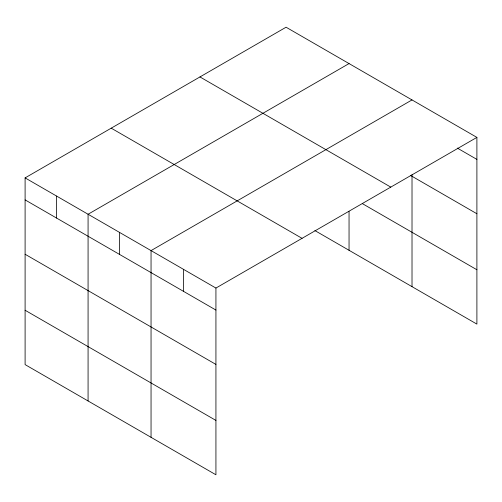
<?xml version="1.0" encoding="UTF-8"?>
<svg xmlns="http://www.w3.org/2000/svg" width="502" height="502" viewBox="0 0 502 502"><rect width="100%" height="100%" fill="white"/><g stroke="black" fill="none" stroke-linecap="round" stroke-linejoin="round"><path stroke-width="0.75" d="M25.1 177.89L215.929 288.06L215.929 474.785L25.1 364.609L25.1 177.89L286.071 27.215L476.9 137.391L476.9 324.11L314.88 230.569M349.047 63.572L88.076 214.247L88.076 400.966M412.016 99.929L151.046 250.605L151.046 437.324M215.929 288.06L476.9 137.391M457.303 148.077L476.9 159.398M410.68 175.518L476.9 213.752M199.953 76.938L390.782 187.114M362.444 203.674L476.9 269.756M111.218 128.167L302.047 238.337M25.1 199.89L215.929 310.067M25.1 254.25L215.929 364.421M25.1 310.255L215.929 420.425M412.016 174.74L412.016 286.655M349.047 211.467L349.047 250.297M183.487 269.329L183.487 291.336M119.558 232.426L119.558 254.426M56.588 196.069L56.588 218.069"/></g></svg>
